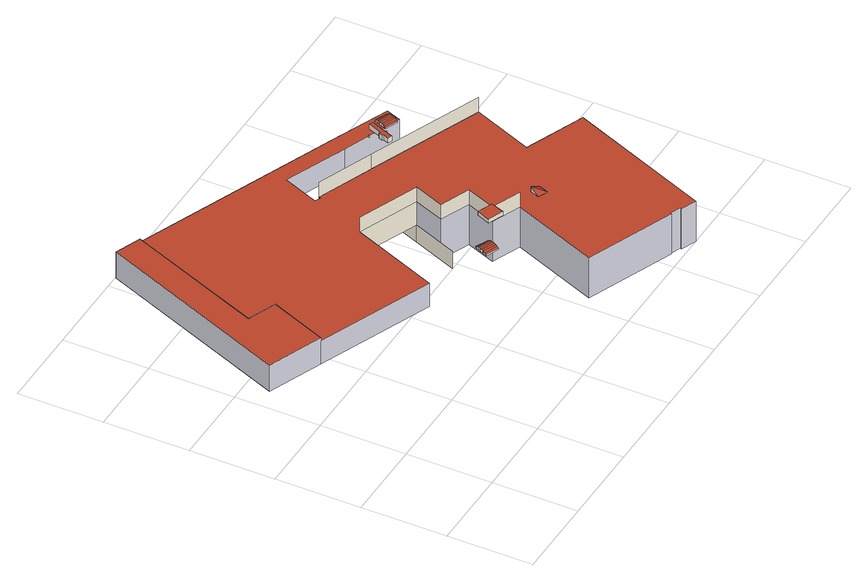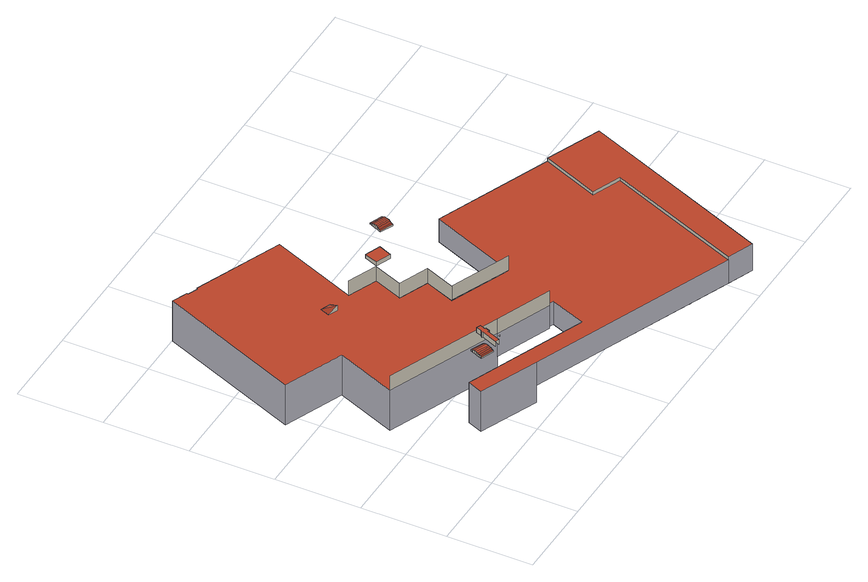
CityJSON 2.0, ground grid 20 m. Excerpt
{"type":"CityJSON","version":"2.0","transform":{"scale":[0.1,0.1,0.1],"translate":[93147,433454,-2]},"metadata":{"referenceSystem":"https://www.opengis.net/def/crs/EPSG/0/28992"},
"CityObjects":{
"building1":{"type":"Building","attributes":{"measuredHeight":21.9},"children":["building1-1","building1-2"],"geometry":[{"type":"MultiSurface","lod":"2","boundaries":[[[0,1,2,3]],[[1,0,4,5]],[[6,7,8,9]],[[5,4,10,11]],[[12,6,9,13]],[[11,10,14,15]],[[16,12,13,17]],[[15,14,18,19]],[[19,18,20,8]],[[4,0,3,21]],[[8,20,22,9]],[[10,4,21,23]],[[9,22,24,13]],[[14,10,23,25]],[[13,24,26,17]],[[27,16,17,26]],[[18,14,25,28]],[[28,29,20,18]],[[29,30,22,20]],[[30,31,24,22]],[[31,27,26,24]],[[32,33,34,35]],[[33,36,37,34]],[[34,37,38,35]],[[39,40,41,42]],[[42,41,43,44]],[[45,32,35,38]],[[36,45,38,37]],[[46,47,48,39]],[[49,50,51,52]],[[53,54,50,49]],[[55,49,52,56]],[[57,53,49,55]],[[58,55,56,59]],[[60,57,55,58]],[[61,58,59,62]],[[63,60,58,61]],[[50,54,46,39,42,44,51]],[[64,65,66,67]],[[68,69,65,64]],[[70,71,72,73]],[[74,70,73,75]],[[76,74,75,77]],[[78,76,77,79]],[[80,81,82,83]],[[71,84,85,72]],[[86,78,79,87]],[[84,88,89,85]],[[90,91,92,87,79,77,75,73,72,85,89,93]],[[88,94,93,89]],[[94,95,90,93]],[[96,86,87,92]],[[95,97,91,90]],[[98,99,100,101]],[[102,65,69,103,104]],[[99,105,106,100]],[[105,107,108,106]],[[107,109,110,108]],[[111,98,101,112]],[[98,111,113,99]],[[99,113,114,105]],[[105,114,115,107]],[[107,115,116,109]],[[109,116,117,118]],[[65,102,119,66]],[[113,111,112,120]],[[118,117,121,122]],[[114,113,120,123]],[[115,114,123,124]],[[116,115,124,125]],[[125,126,117,116]],[[126,127,121,117]],[[127,128,129,121]],[[128,130,131,129]]],"semantics":{"surfaces":[{"type":"WallSurface"},{"type":"RoofSurface"},{"type":"ClosureSurface"}],"values":[0,1,0,1,0,1,0,1,1,0,1,0,1,0,1,0,0,0,0,0,0,0,0,1,0,0,0,0,0,0,2,0,2,0,2,0,2,0,0,2,0,0,0,0,0,0,0,0,1,0,0,0,0,0,2,0,0,0,0,1,1,1,1,1,0,0,1,0,0,0,0,0,0,0]}}]},
"building1-1":{"type":"BuildingInstallation","parents":["building1"],"geometry":[{"type":"MultiSurface","lod":"2","boundaries":[[[15,19,132,133]],[[31,27,26,24]],[[6,7,8,9]],[[1,5,134,2]],[[14,10,23,25]],[[12,6,9,13]],[[29,30,22,20]],[[11,15,133,135]],[[28,29,20,18]],[[7,132,19,8]],[[5,11,135,134]],[[4,0,3,21]],[[27,16,17,26]],[[16,12,13,17]],[[30,31,24,22]],[[10,4,21,23]],[[0,1,2,3]],[[18,14,25,28]],[[9,22,24,13]],[[15,14,18,19]],[[19,18,20,8]],[[1,0,4,5]],[[11,10,14,15]],[[8,20,22,9]],[[5,4,10,11]],[[13,24,26,17]]],"semantics":{"surfaces":[{"type":"WallSurface"},{"type":"RoofSurface"}],"values":[0,0,0,0,0,0,0,0,0,0,0,0,0,0,0,0,0,0,1,1,1,1,1,1,1,1]}}]},
"building1-2":{"type":"BuildingInstallation","parents":["building1"],"geometry":[{"type":"MultiSurface","lod":"2","boundaries":[[[128,130,131,129]],[[136,137,138,139]],[[115,114,123,124]],[[137,140,122,138]],[[141,110,109,118]],[[105,107,108,106]],[[98,99,100,101]],[[127,128,129,121]],[[140,141,118,122]],[[126,127,121,117]],[[125,126,117,116]],[[107,109,110,108]],[[116,115,124,125]],[[99,105,106,100]],[[113,111,112,120]],[[130,136,139,131]],[[114,113,120,123]],[[111,98,101,112]],[[138,129,131,139]],[[122,121,129,138]],[[118,117,121,122]],[[109,116,117,118]],[[107,115,116,109]],[[105,114,115,107]],[[99,113,114,105]],[[98,111,113,99]]],"semantics":{"surfaces":[{"type":"WallSurface"},{"type":"RoofSurface"}],"values":[0,0,0,0,0,0,0,0,0,0,0,0,0,0,0,0,0,0,1,1,1,1,1,1,1,1]}}]},
"building2":{"type":"Building","attributes":{"measuredHeight":12},"children":["building2-1"],"geometry":[{"type":"MultiSurface","lod":"2","boundaries":[[[142,143,144,145]],[[145,146,147,142]],[[146,148,149,147]],[[143,149,148,144]],[[145,144,148]],[[145,148,146]],[[150,151,152,153,154,155,68,69,39,40,156,157,158,159],[160,161,162,163,164,165,166,167,168,169],[170,171,172,173,174,175,176,177,178,179],[180,181,182,183,184,185,186,187,188,189],[190,191,192,193,194,195,196,197,198,199],[200,201,202,203,204,205,206,207,208,209],[210,211,212,213,214,215,216,217,218,219]],[[220,221,210,219]],[[40,39,50,41]],[[50,42,39,46,54]],[[222,223,176,175]],[[224,225,194,193]],[[226,227,213,212]],[[228,229,173,172]],[[230,231,162,161]],[[232,233,188,187]],[[234,235,165,164]],[[236,237,181,180]],[[238,239,171,170]],[[231,240,163,162]],[[241,242,160,169]],[[243,244,207,206]],[[245,238,170,179]],[[246,247,201,200]],[[248,245,179,178]],[[249,250,199,198]],[[251,252,196,195]],[[244,253,208,207]],[[254,255,184,183]],[[237,256,182,181]],[[247,257,202,201]],[[258,259,204,203]],[[253,260,209,208]],[[261,262,168,167]],[[263,248,178,177]],[[264,261,167,166]],[[242,230,161,160]],[[223,263,177,176]],[[265,266,215,214]],[[235,264,166,165]],[[267,268,152,151]],[[103,46,39,69]],[[269,270,271,272]],[[273,269,272,274]],[[270,275,276,271]],[[239,228,172,171]],[[266,277,216,215]],[[221,278,211,210]],[[279,220,219,218]],[[280,232,187,186]],[[281,279,218,217]],[[233,282,189,188]],[[255,283,185,184]],[[256,254,183,182]],[[282,236,180,189]],[[257,258,203,202]],[[260,246,200,209]],[[250,284,190,199]],[[225,251,195,194]],[[277,281,217,216]],[[285,243,206,205]],[[284,286,191,190]],[[286,287,192,191]],[[227,265,214,213]],[[229,288,174,173]],[[287,224,193,192]],[[259,285,205,204]],[[288,222,175,174]],[[252,289,197,196]],[[289,249,198,197]],[[278,226,212,211]],[[262,241,169,168]],[[240,234,164,163]],[[283,280,186,185]],[[61,290,291,292,293,294,295,296,297,102,65,64,298,299,300,301,302,303,304,275,270,269,273,305,41,50,49,55,58],[149,143,142,147]],[[271,276,306,307,274,272]],[[285,259,258,257,247,246,260,253,244,243]],[[224,287,286,284,250,249,289,252,251,225]],[[227,226,278,221,220,279,281,277,266,265]],[[280,283,255,254,256,237,236,282,233,232]],[[268,267,308,309]],[[239,238,245,248,263,223,222,288,229,228]],[[230,242,241,262,261,264,235,234,240,231]],[[310,311,312,313,63,60,57,53,54,46,103,104,314,315,316,317]],[[153,300,299,154]],[[155,298,64,68]],[[63,313,290,61]],[[152,301,300,153]],[[304,303,308,267,151]],[[157,156,305,273]],[[313,312,291,290]],[[151,150,275,304]],[[309,308,303,302]],[[57,60,58,55]],[[316,315,296,295]],[[307,158,157,273,274]],[[68,64,65,69]],[[276,275,150,159,306]],[[53,57,55,49]],[[315,314,297,296]],[[156,40,41,305]],[[102,104,103,69,65]],[[311,310,293,292]],[[152,268,309,302,301]],[[60,63,61,58]],[[312,311,292,291]],[[154,299,298,155]],[[54,53,49,50]],[[310,317,294,293]],[[314,104,102,297]],[[159,158,307,306]],[[317,316,295,294]]],"semantics":{"surfaces":[{"type":"WallSurface"},{"type":"RoofSurface"},{"type":"OuterCeilingSurface"},{"type":"GroundSurface"},{"type":"ClosureSurface"}],"values":[0,0,0,0,1,1,2,0,0,0,0,0,0,0,0,0,0,0,0,0,0,0,0,0,0,0,0,0,0,0,0,0,0,0,0,0,0,0,0,0,0,0,0,0,0,0,0,0,0,0,0,0,0,0,0,0,0,0,0,0,0,0,0,0,0,0,0,0,0,0,0,0,0,0,1,1,3,3,3,3,3,3,3,3,4,4,4,4,4,4,4,4,4,4,4,4,4,4,4,4,4,4,4,4,4,4,4,4,4,4,4,4]}}]},
"building2-1":{"type":"BuildingInstallation","parents":["building2"],"geometry":[{"type":"MultiSurface","lod":"2","boundaries":[[[145,148,146]],[[142,143,144,145]],[[145,146,147,142]],[[146,148,149,147]],[[143,149,148,144]],[[145,144,148]]],"semantics":{"surfaces":[{"type":"RoofSurface"},{"type":"WallSurface"}],"values":[0,1,1,1,1,0]}}]}
},
"vertices":[
[525,264,153],[495,276,153],[495,276,150],[525,264,150],[527,268,155],[497,280,155],[505,300,150],[503,296,150],[503,296,158],[505,300,157],[528,271,157],[498,284,157],[506,304,150],[506,304,155],[530,276,158],[500,288,158],[508,308,150],[508,308,153],[532,280,158],[501,292,158],[533,284,158],[527,268,150],[535,288,157],[528,271,150],[537,292,155],[530,276,150],[538,295,153],[538,295,150],[532,280,150],[533,284,150],[535,288,150],[537,292,150],[605,354,150],[592,322,150],[592,322,160],[605,354,160],[628,308,150],[628,308,160],[640,340,160],[625,508,51],[484,565,51],[484,565,112],[625,508,112],[484,565,150],[625,508,150],[640,340,150],[625,508,6],[583,402,6],[583,402,51],[599,437,112],[627,508,112],[627,508,150],[599,437,150],[599,437,6],[627,508,6],[669,409,112],[669,409,150],[669,409,6],[642,340,112],[642,340,150],[642,340,6],[711,312,112],[711,312,150],[711,312,6],[547,693,112],[678,641,112],[678,641,150],[547,693,150],[547,693,51],[678,641,51],[727,628,150],[737,624,150],[737,624,163],[727,628,163],[732,641,150],[732,641,163],[730,642,150],[730,642,163],[734,652,150],[734,652,163],[727,673,155],[726,670,152],[726,670,150],[727,673,150],[742,637,150],[742,637,163],[737,651,150],[737,651,163],[743,637,150],[743,637,163],[744,643,163],[759,680,163],[750,683,163],[746,642,163],[746,642,150],[744,643,150],[750,683,150],[759,680,150],[766,654,153],[767,657,155],[767,657,150],[766,654,150],[947,533,112],[678,641,6],[947,533,6],[769,661,157],[769,661,150],[770,665,158],[770,665,150],[772,670,158],[772,670,150],[796,642,153],[796,642,150],[797,645,155],[799,649,157],[800,653,158],[802,657,158],[804,662,158],[774,674,158],[947,533,150],[797,645,150],[806,666,157],[775,678,157],[799,649,150],[800,653,150],[802,657,150],[804,662,150],[806,666,150],[807,670,150],[807,670,155],[808,673,150],[808,673,153],
[501,292,150],[500,288,150],[497,280,150],[498,284,150],
[778,685,150],[777,682,150],[777,682,155],[778,685,153],[775,678,150],[774,674,150],
[766,315,112],[757,293,112],[757,293,113],[766,315,126],[788,306,113],[788,306,112],[779,284,113],[779,284,112],[243,949,51],[724,757,51],[709,720,51],[564,778,51],[531,694,51],[545,688,51],[402,359,51],[130,468,51],[1,520,51],[182,973,51],[153,530,51],[155,532,51],[155,534,51],[154,536,51],[151,537,51],[149,536,51],[148,534,51],[147,532,51],[149,530,51],[151,529,51],[181,599,51],[183,601,51],[183,604,51],[181,606,51],[179,607,51],[177,606,51],[175,604,51],[175,602,51],[176,600,51],[179,599,51],[266,810,51],[266,813,51],[264,815,51],[262,816,51],[260,815,51],[258,813,51],[258,811,51],[259,809,51],[262,808,51],[264,808,51],[203,674,51],[203,671,51],[204,669,51],[206,668,51],[209,669,51],[210,671,51],[210,673,51],[209,676,51],[207,676,51],[204,676,51],[230,744,51],[230,741,51],[232,739,51],[234,738,51],[236,739,51],[238,741,51],[238,743,51],[237,745,51],[234,746,51],[232,746,51],[290,886,51],[287,885,51],[286,883,51],[286,881,51],[287,879,51],[289,878,51],[291,878,51],[293,880,51],[293,883,51],[292,885,51],[292,885,6],[290,886,6],[177,606,6],[175,604,6],[206,668,6],[209,669,6],[286,883,6],[286,881,6],[183,604,6],[181,606,6],[155,532,6],[155,534,6],[259,809,6],[262,808,6],[151,537,6],[149,536,6],[266,810,6],[266,813,6],[181,599,6],[183,601,6],[154,536,6],[151,529,6],[153,530,6],[238,743,6],[237,745,6],[179,599,6],[230,744,6],[230,741,6],[176,600,6],[207,676,6],[204,676,6],[210,671,6],[210,673,6],[234,746,6],[262,816,6],[260,815,6],[264,815,6],[232,739,6],[234,738,6],[236,739,6],[232,746,6],[147,532,6],[149,530,6],[175,602,6],[148,534,6],[287,879,6],[289,878,6],[724,757,6],[709,720,6],[184,603,112],[116,630,112],[116,630,120],[184,603,120],[130,468,112],[130,468,120],[243,949,112],[243,949,120],[291,878,6],[287,885,6],[293,883,6],[258,811,6],[293,880,6],[264,808,6],[258,813,6],[203,674,6],[238,741,6],[203,671,6],[204,669,6],[179,607,6],[209,676,6],[629,108,112],[836,25,112],[838,28,112],[862,18,112],[861,15,112],[897,0,112],[1031,335,112],[890,391,112],[545,688,112],[531,694,112],[564,778,112],[709,720,112],[848,665,112],[862,701,112],[724,757,112],[402,359,112],[182,973,120],[1,520,120],[862,701,6],[848,665,6],[862,18,6],[838,28,6],[836,25,6],[629,108,6],[890,391,6],[1031,335,6],[897,0,6],[861,15,6]
]}
